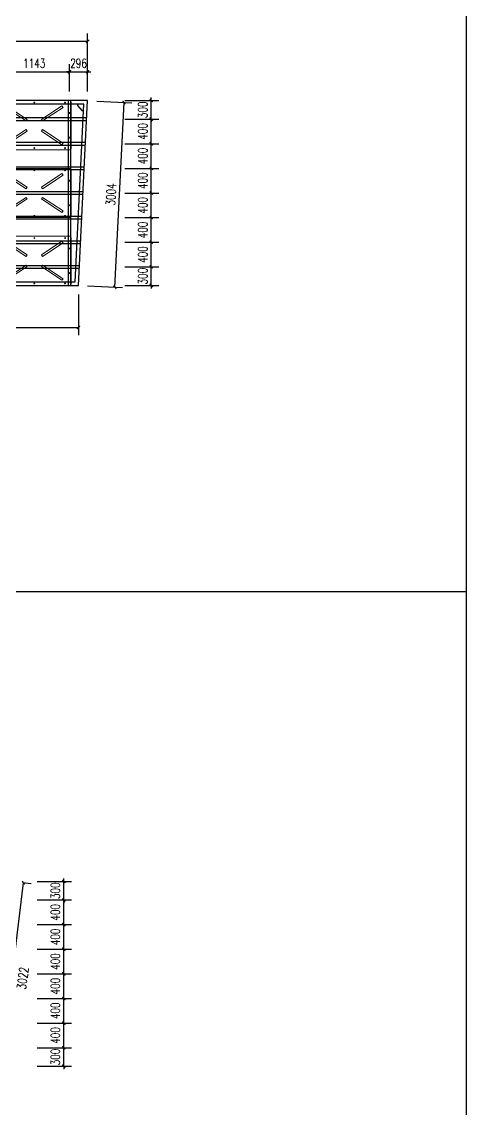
# Model space of a CAD drawing. Extents: x 1254079 to 1500931, y -102737 to 142253.
# Drawn here: x 1364264 to 1371490, y -50704 to -33045 of the extents above; entities that cross this region are included whole.
import ezdxf

# ---------------------------------------------------------------- set-up
doc = ezdxf.new("R2010")
doc.units = 0
doc.header["$LTSCALE"] = 1000
doc.header["$MEASUREMENT"] = 0
for name, color, linetype in [('DIM_MODI', 6, 'Continuous'), ('DOTE', 1, 'Continuous'), ('PUB_DIM', 3, 'Continuous'), ('W-float bowl浮筒', 253, 'Continuous'), ('W-FLOAT_BOWL浮筒', 253, 'Continuous'), ('W-STEEL_FRAME钢架', 3, 'Continuous'), ('W-STEEL_KEEL钢龙骨', 5, 'Continuous'), ('特殊段命名', 221, 'Continuous'), ('钢架', 90, 'Continuous')]:
    doc.layers.add(name, color=color, linetype=linetype)
doc.styles.add('_TCH_DIM_T3', font='SIMPLEX', dxfattribs={"width": 0.705882, "bigfont": 'GBCBIG'})
doc.dimstyles.new('_TCH_ARCH&&50', dxfattribs={"dimtxt": 148.75, "dimasz": 50, "dimexe": 125, "dimexo": 150, "dimgap": 63.125, "dimtad": 1, "dimdec": 0, "dimzin": 0, "dimdsep": 46, "dimtxsty": '_TCH_DIM_T3', "dimblk": 'ARCHTICK', "dimcen": 0.09, "dimclrt": 7, "dimazin": 2, "dimtfac": 1, "dimtdec": 0, "dimtix": 1, "dimtmove": 2, "dimatfit": 3, "dimfxl": 0, "dimtolj": 1, "dimtzin": 0, "dimarcsym": 0})

# ---------------------------------------------------------------- blocks, each defined once
blk = doc.blocks.new('_ArchTick')
at = {"color": 0, "linetype": 'ByBlock', "const_width": 0.4}
blk.add_lwpolyline([(-0.5, -0.5), (0.5, 0.5)], dxfattribs=at)
blk = doc.blocks.new('*D626')
at = {"layer": 'Defpoints', "color": 0, "transparency": 16777216}
for p in [(1364367, -49706), (1364948, -49706), (1364367, -50006)]:
    blk.add_point(p, dxfattribs=at)
at = {"layer": 'PUB_DIM', "color": 0, "lineweight": -2, "transparency": 16777216}
for p, q in [((1364517, -49706), (1365073, -49706)), ((1364948, -49706), (1364948, -49656)), ((1364948, -50006), (1364948, -49706)), ((1364517, -50006), (1365073, -50006)), ((1364948, -50006), (1364948, -50056))]:
    blk.add_line(p, q, dxfattribs=at)
at = {"layer": 'PUB_DIM', "color": 0, "lineweight": -2, "transparency": 16777216, "xscale": 50, "yscale": 50, "zscale": 50}
for p, rotation in [((1364948, -49706), 269.9992561467271), ((1364948, -50006), 89.9992561467271)]:
    blk.add_blockref('_ArchTick', p, dxfattribs=dict(at, rotation=rotation))
at = {"layer": 'PUB_DIM', "color": 7, "transparency": 16777216, "insert": (1364810, -49856), "char_height": 148.8, "attachment_point": 5, "rotation": 89.9993, "style": '_TCH_DIM_T3'}
blk.add_mtext('\\A1;300', dxfattribs=at)
blk = doc.blocks.new('*D627')
at = {"layer": 'Defpoints', "color": 0, "transparency": 16777216}
for p in [(1364367, -49306), (1364948, -49306), (1364367, -49706)]:
    blk.add_point(p, dxfattribs=at)
at = {"layer": 'PUB_DIM', "color": 0, "lineweight": -2, "transparency": 16777216}
for p, q in [((1364517, -49306), (1365073, -49306)), ((1364948, -49706), (1364948, -49306)), ((1364517, -49706), (1365073, -49706))]:
    blk.add_line(p, q, dxfattribs=at)
at = {"layer": 'PUB_DIM', "color": 0, "lineweight": -2, "transparency": 16777216, "xscale": 50, "yscale": 50, "zscale": 50}
for p, rotation in [((1364948, -49306), 89.99925614672695), ((1364948, -49706), 269.999256146727)]:
    blk.add_blockref('_ArchTick', p, dxfattribs=dict(at, rotation=rotation))
at = {"layer": 'PUB_DIM', "color": 7, "transparency": 16777216, "insert": (1364810, -49506), "char_height": 148.8, "attachment_point": 5, "rotation": 89.9993, "style": '_TCH_DIM_T3'}
blk.add_mtext('\\A1;400', dxfattribs=at)
blk = doc.blocks.new('*D628')
at = {"layer": 'Defpoints', "color": 0, "transparency": 16777216}
for p in [(1364367, -48906), (1364948, -48906), (1364367, -49306)]:
    blk.add_point(p, dxfattribs=at)
at = {"layer": 'PUB_DIM', "color": 0, "lineweight": -2, "transparency": 16777216}
for p, q in [((1364517, -48906), (1365073, -48906)), ((1364948, -49306), (1364948, -48906)), ((1364517, -49306), (1365073, -49306))]:
    blk.add_line(p, q, dxfattribs=at)
at = {"layer": 'PUB_DIM', "color": 0, "lineweight": -2, "transparency": 16777216, "xscale": 50, "yscale": 50, "zscale": 50}
for p, rotation in [((1364948, -48906), 89.99925614673225), ((1364948, -49306), 269.9992561467323)]:
    blk.add_blockref('_ArchTick', p, dxfattribs=dict(at, rotation=rotation))
at = {"layer": 'PUB_DIM', "color": 7, "transparency": 16777216, "insert": (1364810, -49106), "char_height": 148.8, "attachment_point": 5, "rotation": 89.9993, "style": '_TCH_DIM_T3'}
blk.add_mtext('\\A1;400', dxfattribs=at)
blk = doc.blocks.new('*D629')
at = {"layer": 'Defpoints', "color": 0, "transparency": 16777216}
for p in [(1364367, -48506), (1364948, -48506), (1364367, -48906)]:
    blk.add_point(p, dxfattribs=at)
at = {"layer": 'PUB_DIM', "color": 0, "lineweight": -2, "transparency": 16777216}
for p, q in [((1364517, -48506), (1365073, -48506)), ((1364948, -48906), (1364948, -48506)), ((1364517, -48906), (1365073, -48906))]:
    blk.add_line(p, q, dxfattribs=at)
at = {"layer": 'PUB_DIM', "color": 0, "lineweight": -2, "transparency": 16777216, "xscale": 50, "yscale": 50, "zscale": 50}
for p, rotation in [((1364948, -48506), 89.99925614673371), ((1364948, -48906), 269.9992561467337)]:
    blk.add_blockref('_ArchTick', p, dxfattribs=dict(at, rotation=rotation))
at = {"layer": 'PUB_DIM', "color": 7, "transparency": 16777216, "insert": (1364810, -48706), "char_height": 148.8, "attachment_point": 5, "rotation": 89.9993, "style": '_TCH_DIM_T3'}
blk.add_mtext('\\A1;400', dxfattribs=at)
blk = doc.blocks.new('*D630')
at = {"layer": 'Defpoints', "color": 0, "transparency": 16777216}
for p in [(1364367, -48106), (1364948, -48106), (1364367, -48506)]:
    blk.add_point(p, dxfattribs=at)
at = {"layer": 'PUB_DIM', "color": 0, "lineweight": -2, "transparency": 16777216}
for p, q in [((1364517, -48106), (1365073, -48106)), ((1364948, -48506), (1364948, -48106)), ((1364517, -48506), (1365073, -48506))]:
    blk.add_line(p, q, dxfattribs=at)
at = {"layer": 'PUB_DIM', "color": 0, "lineweight": -2, "transparency": 16777216, "xscale": 50, "yscale": 50, "zscale": 50}
for p, rotation in [((1364948, -48106), 89.99925614673371), ((1364948, -48506), 269.9992561467337)]:
    blk.add_blockref('_ArchTick', p, dxfattribs=dict(at, rotation=rotation))
at = {"layer": 'PUB_DIM', "color": 7, "transparency": 16777216, "insert": (1364810, -48306), "char_height": 148.8, "attachment_point": 5, "rotation": 89.9993, "style": '_TCH_DIM_T3'}
blk.add_mtext('\\A1;400', dxfattribs=at)
blk = doc.blocks.new('*D631')
at = {"layer": 'Defpoints', "color": 0, "transparency": 16777216}
for p in [(1364367, -47706), (1364948, -47706), (1364367, -48106)]:
    blk.add_point(p, dxfattribs=at)
at = {"layer": 'PUB_DIM', "color": 0, "lineweight": -2, "transparency": 16777216}
for p, q in [((1364517, -47706), (1365073, -47706)), ((1364948, -48106), (1364948, -47706)), ((1364517, -48106), (1365073, -48106))]:
    blk.add_line(p, q, dxfattribs=at)
at = {"layer": 'PUB_DIM', "color": 0, "lineweight": -2, "transparency": 16777216, "xscale": 50, "yscale": 50, "zscale": 50}
for p, rotation in [((1364948, -47706), 89.9992561467015), ((1364948, -48106), 269.9992561467015)]:
    blk.add_blockref('_ArchTick', p, dxfattribs=dict(at, rotation=rotation))
at = {"layer": 'PUB_DIM', "color": 7, "transparency": 16777216, "insert": (1364810, -47906), "char_height": 148.8, "attachment_point": 5, "rotation": 89.9993, "style": '_TCH_DIM_T3'}
blk.add_mtext('\\A1;400', dxfattribs=at)
blk = doc.blocks.new('*D632')
at = {"layer": 'Defpoints', "color": 0, "transparency": 16777216}
for p in [(1364367, -47306), (1364948, -47306), (1364367, -47706)]:
    blk.add_point(p, dxfattribs=at)
at = {"layer": 'PUB_DIM', "color": 0, "lineweight": -2, "transparency": 16777216}
for p, q in [((1364517, -47306), (1365073, -47306)), ((1364948, -47706), (1364948, -47306)), ((1364517, -47706), (1365073, -47706))]:
    blk.add_line(p, q, dxfattribs=at)
at = {"layer": 'PUB_DIM', "color": 0, "lineweight": -2, "transparency": 16777216, "xscale": 50, "yscale": 50, "zscale": 50}
for p, rotation in [((1364948, -47306), 89.99925614673093), ((1364948, -47706), 269.9992561467309)]:
    blk.add_blockref('_ArchTick', p, dxfattribs=dict(at, rotation=rotation))
at = {"layer": 'PUB_DIM', "color": 7, "transparency": 16777216, "insert": (1364810, -47506), "char_height": 148.8, "attachment_point": 5, "rotation": 89.9993, "style": '_TCH_DIM_T3'}
blk.add_mtext('\\A1;400', dxfattribs=at)
blk = doc.blocks.new('*D633')
at = {"layer": 'Defpoints', "color": 0, "transparency": 16777216}
for p in [(1364367, -47006), (1364948, -47006), (1364367, -47306)]:
    blk.add_point(p, dxfattribs=at)
at = {"layer": 'PUB_DIM', "color": 0, "lineweight": -2, "transparency": 16777216}
for p, q in [((1364948, -47006), (1364948, -46956)), ((1364517, -47006), (1365073, -47006)), ((1364948, -47306), (1364948, -47006)), ((1364517, -47306), (1365073, -47306)), ((1364948, -47306), (1364948, -47356))]:
    blk.add_line(p, q, dxfattribs=at)
at = {"layer": 'PUB_DIM', "color": 0, "lineweight": -2, "transparency": 16777216, "xscale": 50, "yscale": 50, "zscale": 50}
for p, rotation in [((1364948, -47006), 269.9992561467388), ((1364948, -47306), 89.99925614673876)]:
    blk.add_blockref('_ArchTick', p, dxfattribs=dict(at, rotation=rotation))
at = {"layer": 'PUB_DIM', "color": 7, "transparency": 16777216, "insert": (1364810, -47156), "char_height": 148.8, "attachment_point": 5, "rotation": 89.9993, "style": '_TCH_DIM_T3'}
blk.add_mtext('\\A1;300', dxfattribs=at)
blk = doc.blocks.new('*D645')
at = {"layer": 'Defpoints', "color": 0, "transparency": 16777216}
for p in [(1364129, -47006), (1364292, -47026), (1363765, -50006)]:
    blk.add_point(p, dxfattribs=at)
at = {"layer": 'PUB_DIM', "color": 0, "lineweight": -2, "transparency": 16777216}
for p, q in [((1363928, -50026), (1364292, -47026)), ((1364278, -47024), (1364416, -47041)), ((1363914, -50024), (1364052, -50041))]:
    blk.add_line(p, q, dxfattribs=at)
at = {"layer": 'PUB_DIM', "color": 0, "lineweight": -2, "transparency": 16777216, "xscale": 50, "yscale": 50, "zscale": 50}
for p, rotation in [((1364292, -47026), 83.0766797897188), ((1363928, -50026), 263.0766797897188)]:
    blk.add_blockref('_ArchTick', p, dxfattribs=dict(at, rotation=rotation))
at = {"layer": 'PUB_DIM', "color": 7, "transparency": 16777216, "insert": (1364280, -48577), "char_height": 148.8, "attachment_point": 5, "rotation": 83.0767, "style": '_TCH_DIM_T3'}
blk.add_mtext('\\A1;3022', dxfattribs=at)
blk = doc.blocks.new('*D699')
at = {"layer": 'Defpoints', "color": 0, "transparency": 16777216}
for p in [(1365789, -37026), (1366369, -37026), (1365789, -37326)]:
    blk.add_point(p, dxfattribs=at)
at = {"layer": 'PUB_DIM', "color": 0, "lineweight": -2, "transparency": 16777216}
for p, q in [((1365939, -37026), (1366494, -37026)), ((1366369, -37326), (1366369, -37026)), ((1366369, -37026), (1366369, -36976)), ((1365939, -37326), (1366494, -37326)), ((1366369, -37326), (1366369, -37376))]:
    blk.add_line(p, q, dxfattribs=at)
at = {"layer": 'PUB_DIM', "color": 0, "lineweight": -2, "transparency": 16777216, "xscale": 50, "yscale": 50, "zscale": 50}
for p, rotation in [((1366369, -37026), 269.9992561467271), ((1366369, -37326), 89.9992561467271)]:
    blk.add_blockref('_ArchTick', p, dxfattribs=dict(at, rotation=rotation))
at = {"layer": 'PUB_DIM', "color": 7, "transparency": 16777216, "insert": (1366232, -37176), "char_height": 148.8, "attachment_point": 5, "rotation": 89.9993, "style": '_TCH_DIM_T3'}
blk.add_mtext('\\A1;300', dxfattribs=at)
blk = doc.blocks.new('*D700')
at = {"layer": 'Defpoints', "color": 0, "transparency": 16777216}
for p in [(1365789, -36626), (1366370, -36626), (1365789, -37026)]:
    blk.add_point(p, dxfattribs=at)
at = {"layer": 'PUB_DIM', "color": 0, "lineweight": -2, "transparency": 16777216}
for p, q in [((1365939, -36626), (1366495, -36626)), ((1366370, -37026), (1366370, -36626)), ((1365939, -37026), (1366495, -37026))]:
    blk.add_line(p, q, dxfattribs=at)
at = {"layer": 'PUB_DIM', "color": 0, "lineweight": -2, "transparency": 16777216, "xscale": 50, "yscale": 50, "zscale": 50}
for p, rotation in [((1366370, -36626), 89.99925614672695), ((1366370, -37026), 269.999256146727)]:
    blk.add_blockref('_ArchTick', p, dxfattribs=dict(at, rotation=rotation))
at = {"layer": 'PUB_DIM', "color": 7, "transparency": 16777216, "insert": (1366232, -36826), "char_height": 148.8, "attachment_point": 5, "rotation": 89.9993, "style": '_TCH_DIM_T3'}
blk.add_mtext('\\A1;400', dxfattribs=at)
blk = doc.blocks.new('*D701')
at = {"layer": 'Defpoints', "color": 0, "transparency": 16777216}
for p in [(1365789, -36226), (1366370, -36226), (1365789, -36626)]:
    blk.add_point(p, dxfattribs=at)
at = {"layer": 'PUB_DIM', "color": 0, "lineweight": -2, "transparency": 16777216}
for p, q in [((1365939, -36226), (1366495, -36226)), ((1366370, -36626), (1366370, -36226)), ((1365939, -36626), (1366495, -36626))]:
    blk.add_line(p, q, dxfattribs=at)
at = {"layer": 'PUB_DIM', "color": 0, "lineweight": -2, "transparency": 16777216, "xscale": 50, "yscale": 50, "zscale": 50}
for p, rotation in [((1366370, -36226), 89.99925614673225), ((1366370, -36626), 269.9992561467323)]:
    blk.add_blockref('_ArchTick', p, dxfattribs=dict(at, rotation=rotation))
at = {"layer": 'PUB_DIM', "color": 7, "transparency": 16777216, "insert": (1366232, -36426), "char_height": 148.8, "attachment_point": 5, "rotation": 89.9993, "style": '_TCH_DIM_T3'}
blk.add_mtext('\\A1;400', dxfattribs=at)
blk = doc.blocks.new('*D702')
at = {"layer": 'Defpoints', "color": 0, "transparency": 16777216}
for p in [(1365789, -35826), (1366370, -35826), (1365789, -36226)]:
    blk.add_point(p, dxfattribs=at)
at = {"layer": 'PUB_DIM', "color": 0, "lineweight": -2, "transparency": 16777216}
for p, q in [((1365939, -35826), (1366495, -35826)), ((1366370, -36226), (1366370, -35826)), ((1365939, -36226), (1366495, -36226))]:
    blk.add_line(p, q, dxfattribs=at)
at = {"layer": 'PUB_DIM', "color": 0, "lineweight": -2, "transparency": 16777216, "xscale": 50, "yscale": 50, "zscale": 50}
for p, rotation in [((1366370, -35826), 89.99925614673371), ((1366370, -36226), 269.9992561467337)]:
    blk.add_blockref('_ArchTick', p, dxfattribs=dict(at, rotation=rotation))
at = {"layer": 'PUB_DIM', "color": 7, "transparency": 16777216, "insert": (1366232, -36026), "char_height": 148.8, "attachment_point": 5, "rotation": 89.9993, "style": '_TCH_DIM_T3'}
blk.add_mtext('\\A1;400', dxfattribs=at)
blk = doc.blocks.new('*D703')
at = {"layer": 'Defpoints', "color": 0, "transparency": 16777216}
for p in [(1365789, -35426), (1366370, -35426), (1365789, -35826)]:
    blk.add_point(p, dxfattribs=at)
at = {"layer": 'PUB_DIM', "color": 0, "lineweight": -2, "transparency": 16777216}
for p, q in [((1365939, -35426), (1366495, -35426)), ((1366370, -35826), (1366370, -35426)), ((1365939, -35826), (1366495, -35826))]:
    blk.add_line(p, q, dxfattribs=at)
at = {"layer": 'PUB_DIM', "color": 0, "lineweight": -2, "transparency": 16777216, "xscale": 50, "yscale": 50, "zscale": 50}
for p, rotation in [((1366370, -35426), 89.99925614673371), ((1366370, -35826), 269.9992561467337)]:
    blk.add_blockref('_ArchTick', p, dxfattribs=dict(at, rotation=rotation))
at = {"layer": 'PUB_DIM', "color": 7, "transparency": 16777216, "insert": (1366232, -35626), "char_height": 148.8, "attachment_point": 5, "rotation": 89.9993, "style": '_TCH_DIM_T3'}
blk.add_mtext('\\A1;400', dxfattribs=at)
blk = doc.blocks.new('*D704')
at = {"layer": 'Defpoints', "color": 0, "transparency": 16777216}
for p in [(1365789, -35026), (1366370, -35026), (1365789, -35426)]:
    blk.add_point(p, dxfattribs=at)
at = {"layer": 'PUB_DIM', "color": 0, "lineweight": -2, "transparency": 16777216}
for p, q in [((1365939, -35026), (1366495, -35026)), ((1366370, -35426), (1366370, -35026)), ((1365939, -35426), (1366495, -35426))]:
    blk.add_line(p, q, dxfattribs=at)
at = {"layer": 'PUB_DIM', "color": 0, "lineweight": -2, "transparency": 16777216, "xscale": 50, "yscale": 50, "zscale": 50}
for p, rotation in [((1366370, -35026), 89.9992561467015), ((1366370, -35426), 269.9992561467015)]:
    blk.add_blockref('_ArchTick', p, dxfattribs=dict(at, rotation=rotation))
at = {"layer": 'PUB_DIM', "color": 7, "transparency": 16777216, "insert": (1366232, -35226), "char_height": 148.8, "attachment_point": 5, "rotation": 89.9993, "style": '_TCH_DIM_T3'}
blk.add_mtext('\\A1;400', dxfattribs=at)
blk = doc.blocks.new('*D705')
at = {"layer": 'Defpoints', "color": 0, "transparency": 16777216}
for p in [(1365789, -34626), (1366370, -34626), (1365789, -35026)]:
    blk.add_point(p, dxfattribs=at)
at = {"layer": 'PUB_DIM', "color": 0, "lineweight": -2, "transparency": 16777216}
for p, q in [((1365939, -34626), (1366495, -34626)), ((1366370, -35026), (1366370, -34626)), ((1365939, -35026), (1366495, -35026))]:
    blk.add_line(p, q, dxfattribs=at)
at = {"layer": 'PUB_DIM', "color": 0, "lineweight": -2, "transparency": 16777216, "xscale": 50, "yscale": 50, "zscale": 50}
for p, rotation in [((1366370, -34626), 89.99925614673093), ((1366370, -35026), 269.9992561467309)]:
    blk.add_blockref('_ArchTick', p, dxfattribs=dict(at, rotation=rotation))
at = {"layer": 'PUB_DIM', "color": 7, "transparency": 16777216, "insert": (1366232, -34826), "char_height": 148.8, "attachment_point": 5, "rotation": 89.9993, "style": '_TCH_DIM_T3'}
blk.add_mtext('\\A1;400', dxfattribs=at)
blk = doc.blocks.new('*D706')
at = {"layer": 'Defpoints', "color": 0, "transparency": 16777216}
for p in [(1365789, -34326), (1366370, -34326), (1365789, -34626)]:
    blk.add_point(p, dxfattribs=at)
at = {"layer": 'PUB_DIM', "color": 0, "lineweight": -2, "transparency": 16777216}
for p, q in [((1365939, -34326), (1366495, -34326)), ((1366370, -34326), (1366370, -34276)), ((1366370, -34626), (1366370, -34326)), ((1365939, -34626), (1366495, -34626)), ((1366370, -34626), (1366370, -34676))]:
    blk.add_line(p, q, dxfattribs=at)
at = {"layer": 'PUB_DIM', "color": 0, "lineweight": -2, "transparency": 16777216, "xscale": 50, "yscale": 50, "zscale": 50}
for p, rotation in [((1366370, -34326), 269.9992561467388), ((1366370, -34626), 89.99925614673876)]:
    blk.add_blockref('_ArchTick', p, dxfattribs=dict(at, rotation=rotation))
at = {"layer": 'PUB_DIM', "color": 7, "transparency": 16777216, "insert": (1366232, -34476), "char_height": 148.8, "attachment_point": 5, "rotation": 89.9993, "style": '_TCH_DIM_T3'}
blk.add_mtext('\\A1;300', dxfattribs=at)
blk = doc.blocks.new('*D715')
at = {"layer": 'Defpoints', "color": 0, "transparency": 16777216}
for p in [(1365040, -33857), (1363897, -34326), (1365040, -34326)]:
    blk.add_point(p, dxfattribs=at)
at = {"layer": 'PUB_DIM', "color": 0, "lineweight": -2, "transparency": 16777216}
for p, q in [((1363897, -34176), (1363897, -33732)), ((1363897, -33857), (1365040, -33857)), ((1365040, -34176), (1365040, -33732))]:
    blk.add_line(p, q, dxfattribs=at)
at = {"layer": 'PUB_DIM', "color": 0, "lineweight": -2, "transparency": 16777216, "xscale": 50, "yscale": 50, "zscale": 50, "rotation": 180}
blk.add_blockref('_ArchTick', (1363897, -33857), dxfattribs=at)
at = {"layer": 'PUB_DIM', "color": 0, "lineweight": -2, "transparency": 16777216, "xscale": 50, "yscale": 50, "zscale": 50}
blk.add_blockref('_ArchTick', (1365040, -33857), dxfattribs=at)
at = {"layer": 'PUB_DIM', "color": 7, "transparency": 16777216, "insert": (1364469, -33719), "char_height": 148.8, "attachment_point": 5, "style": '_TCH_DIM_T3'}
blk.add_mtext('\\A1;1143', dxfattribs=at)
blk = doc.blocks.new('*D716')
at = {"layer": 'Defpoints', "color": 0, "transparency": 16777216}
for p in [(1365336, -33857), (1365040, -34326), (1365336, -34326)]:
    blk.add_point(p, dxfattribs=at)
at = {"layer": 'PUB_DIM', "color": 0, "lineweight": -2, "transparency": 16777216}
for p, q in [((1365040, -33857), (1364990, -33857)), ((1365040, -34176), (1365040, -33732)), ((1365040, -33857), (1365336, -33857)), ((1365336, -34176), (1365336, -33732)), ((1365336, -33857), (1365386, -33857))]:
    blk.add_line(p, q, dxfattribs=at)
at = {"layer": 'PUB_DIM', "color": 0, "lineweight": -2, "transparency": 16777216, "xscale": 50, "yscale": 50, "zscale": 50}
blk.add_blockref('_ArchTick', (1365040, -33857), dxfattribs=at)
at = {"layer": 'PUB_DIM', "color": 0, "lineweight": -2, "transparency": 16777216, "xscale": 50, "yscale": 50, "zscale": 50, "rotation": 180}
blk.add_blockref('_ArchTick', (1365336, -33857), dxfattribs=at)
at = {"layer": 'PUB_DIM', "color": 7, "transparency": 16777216, "insert": (1365188, -33719), "char_height": 148.8, "attachment_point": 5, "style": '_TCH_DIM_T3'}
blk.add_mtext('\\A1;296', dxfattribs=at)
blk = doc.blocks.new('*D718')
at = {"layer": 'Defpoints', "color": 0, "transparency": 16777216}
for p in [(1365336, -34326), (1365928, -34356), (1365186, -37326)]:
    blk.add_point(p, dxfattribs=at)
at = {"layer": 'PUB_DIM', "color": 0, "lineweight": -2, "transparency": 16777216}
for p, q in [((1365486, -34334), (1366053, -34362)), ((1365778, -37356), (1365928, -34356)), ((1365336, -37334), (1365903, -37362))]:
    blk.add_line(p, q, dxfattribs=at)
at = {"layer": 'PUB_DIM', "color": 0, "lineweight": -2, "transparency": 16777216, "xscale": 50, "yscale": 50, "zscale": 50}
for p, rotation in [((1365928, -34356), 87.14164330463275), ((1365778, -37356), 267.1416433046327)]:
    blk.add_blockref('_ArchTick', p, dxfattribs=dict(at, rotation=rotation))
at = {"layer": 'PUB_DIM', "color": 7, "transparency": 16777216, "insert": (1365716, -35849), "char_height": 148.8, "attachment_point": 5, "rotation": 87.1416, "style": '_TCH_DIM_T3'}
blk.add_mtext('\\A1;3004', dxfattribs=at)
blk = doc.blocks.new('*D719')
at = {"layer": 'Defpoints', "color": 0, "transparency": 16777216}
for p in [(1357361, -37326), (1365186, -37326), (1365186, -38009)]:
    blk.add_point(p, dxfattribs=at)
at = {"layer": 'PUB_DIM', "color": 0, "lineweight": -2, "transparency": 16777216}
for p, q in [((1357361, -37476), (1357361, -38134)), ((1365186, -37476), (1365186, -38134)), ((1357361, -38009), (1365186, -38009))]:
    blk.add_line(p, q, dxfattribs=at)
at = {"layer": 'PUB_DIM', "color": 0, "lineweight": -2, "transparency": 16777216, "xscale": 50, "yscale": 50, "zscale": 50, "rotation": 180}
blk.add_blockref('_ArchTick', (1357361, -38009), dxfattribs=at)
at = {"layer": 'PUB_DIM', "color": 0, "lineweight": -2, "transparency": 16777216, "xscale": 50, "yscale": 50, "zscale": 50}
blk.add_blockref('_ArchTick', (1365186, -38009), dxfattribs=at)
at = {"layer": 'PUB_DIM', "color": 7, "transparency": 16777216, "insert": (1361273, -37871), "char_height": 148.8, "attachment_point": 5, "style": '_TCH_DIM_T3'}
blk.add_mtext('\\A1;7826', dxfattribs=at)
blk = doc.blocks.new('*D720')
at = {"layer": 'Defpoints', "color": 0, "transparency": 16777216}
for p in [(1365336, -33362), (1357102, -34326), (1365336, -34326)]:
    blk.add_point(p, dxfattribs=at)
at = {"layer": 'PUB_DIM', "color": 0, "lineweight": -2, "transparency": 16777216}
for p, q in [((1357102, -34176), (1357102, -33237)), ((1357102, -33362), (1365336, -33362)), ((1365336, -34176), (1365336, -33237))]:
    blk.add_line(p, q, dxfattribs=at)
at = {"layer": 'PUB_DIM', "color": 0, "lineweight": -2, "transparency": 16777216, "xscale": 50, "yscale": 50, "zscale": 50, "rotation": 180}
blk.add_blockref('_ArchTick', (1357102, -33362), dxfattribs=at)
at = {"layer": 'PUB_DIM', "color": 0, "lineweight": -2, "transparency": 16777216, "xscale": 50, "yscale": 50, "zscale": 50}
blk.add_blockref('_ArchTick', (1365336, -33362), dxfattribs=at)
at = {"layer": 'PUB_DIM', "color": 7, "transparency": 16777216, "insert": (1361219, -33225), "char_height": 148.8, "attachment_point": 5, "style": '_TCH_DIM_T3'}
blk.add_mtext('\\A1;8235', dxfattribs=at)
blk = doc.blocks.new('$matou$00000145')
at = {"layer": 'W-float bowl浮筒', "lineweight": 0}
for p, q in [((-600, -375), (-600, 375)), ((-575, 400), (575, 400)), ((-507, 370), (-493, 370)), ((-500, 377), (-500, 363)), ((-7, 370), (7, 370)), ((0, 377), (0, 363)), ((493, 370), (507, 370)), ((500, 377), (500, 363)), ((600, 375), (600, -375)), ((-577, 200), (-563, 200)), ((-570, 207), (-570, 193)), ((563, 200), (577, 200)), ((570, 207), (570, 193)), ((-577, -200), (-563, -200)), ((-570, -193), (-570, -207)), ((563, -200), (577, -200)), ((570, -193), (570, -207)), ((575, -400), (-575, -400)), ((-507, -370), (-493, -370)), ((-500, -377), (-500, -363)), ((-7, -370), (7, -370)), ((0, -377), (0, -363)), ((493, -370), (507, -370)), ((500, -377), (500, -363))]:
    blk.add_line(p, q, dxfattribs=at)
at = {"layer": 'W-float bowl浮筒', "lineweight": 0, "ltscale": 100}
for points in [[(-450, 316), (-117, 95), (-133, 70), (-467, 291)], [(450, 316), (117, 95), (133, 70), (467, 291)], [(-450, -316), (-117, -95), (-133, -70), (-467, -291)], [(450, -316), (117, -95), (133, -70), (467, -291)]]:
    blk.add_lwpolyline(points, close=True, dxfattribs=at)
at = {"layer": 'W-float bowl浮筒', "lineweight": 0}
for centre in [(-500, 370), (0, 370), (500, 370), (-570, 200), (570, 200), (-570, -200), (570, -200), (-500, -370), (0, -370), (500, -370)]:
    blk.add_circle(centre, 7, dxfattribs=at)
for centre, start, end in [((-575, 375), 90, 180), ((575, 375), 0, 90), ((-575, -375), 180, 270), ((575, -375), 270, 0)]:
    blk.add_arc(centre, 25, start, end, dxfattribs=at)

msp = doc.modelspace()

# ---------------------------------------------------------------- linework, layer by layer
at = {"layer": 'DIM_MODI'}
msp.add_lwpolyline([(1284443.8, -42297.8), (1371490.4, -42297.8)], dxfattribs=at)
at = {"layer": 'DOTE'}
msp.add_lwpolyline([(1365275.1, -34384.3), (1365169.6, -34384.3), (1365169.6, -34406.8), (1365243.1, -34484.2), (1365270, -34485.5)], close=True, dxfattribs=at)
at = {"layer": 'W-STEEL_FRAME钢架'}
msp.add_lwpolyline([(1365061.8, -34326.3), (1365018.8, -34326.3), (1365018.8, -37326.3), (1365061.8, -37326.3)], close=True, dxfattribs=at)
at = {"layer": 'W-STEEL_KEEL钢龙骨'}
for p, q in [((1365322.1, -34606.6), (1357125.7, -34606.6)), ((1357129.2, -34646.6), (1365320.1, -34646.6)), ((1365302.1, -35007.1), (1357160.4, -35007.9)), ((1357163.9, -35047.9), (1365300.1, -35047.1)), ((1365282.1, -35406.1), (1357194.8, -35406.3)), ((1357198.3, -35446.3), (1365280.1, -35446.1)), ((1365262.1, -35806.4), (1357229.4, -35806.3)), ((1357232.8, -35846.3), (1365260.1, -35846.4)), ((1365242.2, -36206.1), (1357263.9, -36206.5)), ((1357267.4, -36246.5), (1365240.2, -36246.1)), ((1365222.2, -36606.4), (1357298.5, -36606.7)), ((1357302, -36646.7), (1365220.2, -36646.4)), ((1365202.2, -37006.3), (1357333.1, -37006.4)), ((1357336.5, -37046.4), (1365200.2, -37046.3))]:
    msp.add_line(p, q, dxfattribs=at)
at = {"layer": '特殊段命名'}
msp.add_lwpolyline([(1284443.8, 620.5), (1371490.4, 620.5), (1371490.4, -87216.1), (1284443.8, -87216.1)], close=True, dxfattribs=at)
at = {"layer": '钢架'}
for points in [[(1357101.5, -34326.3), (1357360.7, -37326.3), (1365186.3, -37326.3), (1365336, -34326.3)], [(1357164.7, -34384.3), (1357413.9, -37268.3), (1365131.1, -37268.3), (1365275.1, -34384.3)]]:
    msp.add_lwpolyline(points, close=True, dxfattribs=at)

# ---------------------------------------------------------------- block references
at = {"layer": 'W-FLOAT_BOWL浮筒'}
for p in [(1364468.8, -34726.3), (1364468.8, -35826.3), (1364468.8, -36926.3)]:
    msp.add_blockref('$matou$00000145', p, dxfattribs=at)

# ---------------------------------------------------------------- dimensions: what is measured, and where the dimension line sits
at = {"layer": 'PUB_DIM'}
for p1, p2, distance, picture, middle in [((1357101.5086, -34326.2799), (1365336.0467, -34326.2799), 964.0528, '*D720', (1361218.7777, -33224.7271)), ((1363897.3, -34326.3), (1365040.3, -34326.3), 469.8, '*D715', (1364468.8, -33719)), ((1365040.3, -34326.3), (1365336, -34326.3), 469.8, '*D716', (1365188.2, -33719)), ((1365186.3, -37326.3), (1365336, -34326.3), -592.8, '*D718', (1365715.9, -35849)), ((1365789.1, -34625.9), (1365789.1, -34325.9), -580.5, '*D706', (1366232, -34475.9)), ((1365789.1, -35025.9), (1365789.1, -34625.9), -580.5, '*D705', (1366232, -34825.9)), ((1365789.1, -35425.8), (1365789.1, -35025.9), -580.5, '*D704', (1366232, -35225.8)), ((1365789.1, -35825.8), (1365789.1, -35425.8), -580.5, '*D703', (1366232, -35625.8)), ((1365789.1, -36225.8), (1365789.1, -35825.8), -580.5, '*D702', (1366232, -36025.8)), ((1365789.1, -36625.8), (1365789.1, -36225.8), -580.5, '*D701', (1366232, -36425.8)), ((1365789, -37025.8), (1365789.1, -36625.8), -580.5, '*D700', (1366232, -36825.8)), ((1365789, -37325.8), (1365789, -37025.8), -580.5, '*D699', (1366232, -37175.8)), ((1357360.7, -37326.3), (1365186.3, -37326.3), -682.3, '*D719', (1361273.5, -37871.1)), ((1364367.5, -47305.6), (1364367.5, -47005.6), -580.5, '*D633', (1364810.4, -47155.6)), ((1364367.5, -47705.6), (1364367.5, -47305.6), -580.5, '*D632', (1364810.4, -47505.6)), ((1364367.5, -48105.6), (1364367.5, -47705.6), -580.5, '*D631', (1364810.4, -47905.6)), ((1364367.5, -48505.5), (1364367.5, -48105.6), -580.5, '*D630', (1364810.4, -48305.6)), ((1364367.4, -48905.5), (1364367.5, -48505.5), -580.5, '*D629', (1364810.4, -48705.5)), ((1364367.4, -49305.5), (1364367.4, -48905.5), -580.5, '*D628', (1364810.4, -49105.5)), ((1364367.4, -49705.6), (1364367.4, -49305.5), -580.5, '*D627', (1364810.4, -49505.6)), ((1364367.4, -50005.5), (1364367.4, -49705.6), -580.5, '*D626', (1364810.4, -49855.6))]:
    dim = msp.add_aligned_dim(p1=p1, p2=p2, distance=distance, dimstyle='_TCH_ARCH&&50', dxfattribs=at)
    dim.commit()
    dim.dimension.update_dxf_attribs({"geometry": picture, "text_midpoint": middle})
dim = msp.add_linear_dim(base=(1364292.4, -47025.9), p1=(1363764.7, -50006), p2=(1364128.9, -47006), angle=83.07668, dimstyle='_TCH_ARCH&&50', dxfattribs=at)
dim.commit()
dim.dimension.update_dxf_attribs({"geometry": '*D645', "text_midpoint": (1364280, -48576.9), "dimtype": 129})

doc.saveas('drawing.dxf')
